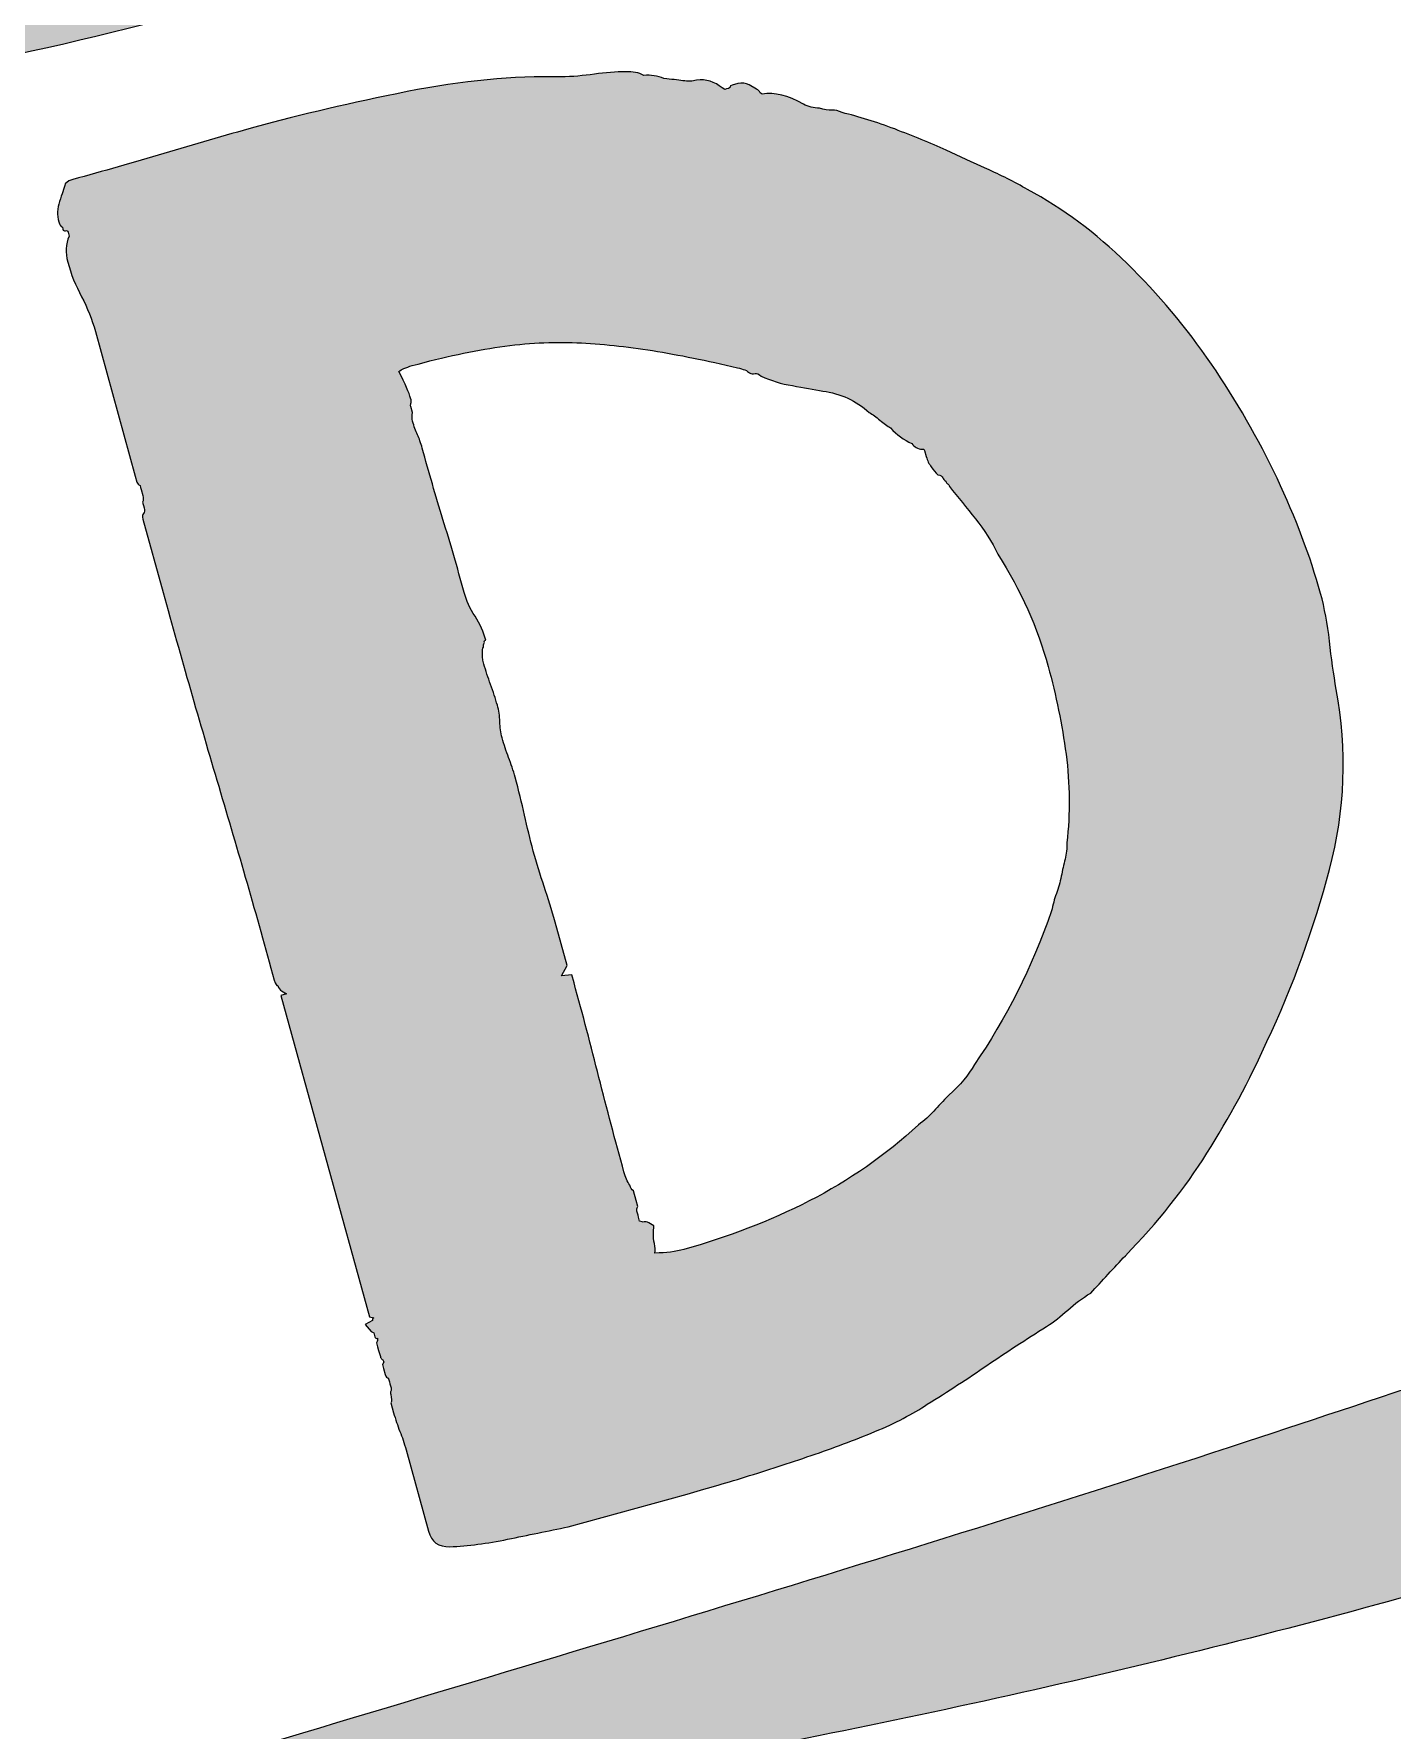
# Model space of a CAD drawing. Header units: inches. Extents: x 96 to 984, y -1005 to -75.
# Drawn here: x 634.2 to 769.4, y -839.8 to -671.1 of the extents above; entities that cross this region are included whole.
import ezdxf

# ---------------------------------------------------------------- set-up
doc = ezdxf.new("R2010")
doc.units = ezdxf.units.IN
doc.header["$MEASUREMENT"] = 0
doc.layers.add('Layer 1', color=7, linetype='Continuous')

# ---------------------------------------------------------------- blocks, each defined once
blk = doc.blocks.new('block 3')
at = {"layer": 'Layer 1', "true_color": 0x2b568d}
h = blk.add_hatch(color=167, dxfattribs=at)
h.dxf.hatch_style = 2
edge = h.paths.add_edge_path()
edge.add_spline(control_points=[(979.44, -816.21), (979.1, -812.09), (977.08, -808.78), (974.73, -805.63), (973.93, -804.57), (973.12, -803.51), (972.27, -802.49), (969.63, -799.33), (967.54, -795.84), (965.76, -792.14), (961.69, -783.65), (958.01, -775), (954.31, -766.35), (952.02, -761.01), (949.43, -755.83), (946.2, -751), (941.54, -744.01), (935.88, -738.09), (928.2, -734.36), (927.96, -734.24), (927.77, -734.01), (927.46, -733.75), (928.96, -730.07), (930.54, -726.42), (931.94, -722.71), (936.67, -710.15), (940.07, -697.2), (943.44, -684.23), (946.3, -673.27), (949.52, -662.45), (955.43, -652.64), (957.19, -649.71), (958.86, -646.72), (960.44, -643.69), (961.18, -642.28), (962.04, -641.22), (963.56, -640.58), (964.86, -640.04), (966.12, -639.28), (967.22, -638.41), (970.13, -636.11), (970.1, -632.44), (967.2, -630.12), (965.33, -628.63), (963.19, -627.59), (960.95, -626.76), (956.14, -625), (951.14, -624.45), (946.08, -624.59), (938.19, -624.82), (930.34, -625.64), (922.5, -626.52), (914.19, -627.45), (905.91, -628.58), (897.61, -629.64), (885.55, -631.18), (873.45, -632.49), (861.5, -634.8), (848.2, -637.37), (835.27, -641.08), (823.3, -647.63), (822.9, -647.85), (822.51, -648.17), (821.94, -648.02), (821.19, -647.39), (821.09, -646.39), (820.78, -645.52), (815.25, -630.3), (811.03, -614.75), (808.95, -598.65), (808.28, -593.51), (803.98, -590.04), (798.8, -590.25), (795.17, -590.39), (791.65, -591.23), (788.19, -592.3), (781.88, -594.25), (776.11, -597.37), (770.41, -600.61), (764.87, -603.76), (759.31, -606.85), (753.5, -609.48), (747.01, -612.43), (740.57, -615.51), (734.45, -619.16), (728.22, -622.89), (721.65, -625.85), (714.95, -628.53), (699.84, -634.56), (684.23, -639.07), (668.56, -643.34), (650.13, -648.35), (631.59, -652.89), (613.07, -657.52), (611.97, -657.79), (610.84, -657.91), (610.11, -659), (607.87, -662.34), (605.93, -665.8), (605.41, -669.88), (605.12, -672.15), (605.6, -674.21), (606.83, -676.13), (607.52, -677.19), (608.35, -677.59), (609.7, -677.37), (627.07, -674.57), (644.26, -671.01), (661.03, -665.59), (666.09, -663.96), (670.93, -661.72), (676.12, -660.45), (695.06, -655.84), (713.66, -650.09), (731.95, -643.38), (740.19, -640.36), (748.13, -636.71), (755.13, -631.31), (757.45, -629.53), (759.39, -627.12), (761.91, -625.74), (764.53, -624.3), (767.6, -623.66), (770.37, -622.4), (775.73, -619.96), (781.07, -617.47), (786.45, -615.07), (787.82, -614.45), (789.16, -613.69), (790.75, -613.6), (791.6, -614.85), (791.63, -616.32), (791.97, -617.67), (801.26, -655.5), (815.01, -691.64), (832.98, -726.17), (840.79, -741.17), (849.19, -755.87), (856.61, -771.08), (857.18, -772.24), (857.99, -773.34), (858.07, -774.62), (857.65, -775.13), (857.15, -775.14), (856.7, -775.26), (850.91, -776.81), (845.21, -778.63), (839.65, -780.85), (811.77, -792.03), (783.38, -801.76), (754.86, -811.13), (719.3, -822.81), (683.38, -833.33), (647.56, -844.14), (642.83, -845.57), (638.09, -846.96), (633.38, -848.43), (631.38, -849.05), (630.6, -850.24), (631, -851.69), (631.42, -853.19), (632.6, -853.8), (634.66, -853.56), (635.69, -853.44), (636.73, -853.31), (637.77, -853.15), (660.12, -849.77), (682.45, -846.22), (704.65, -841.92), (731.8, -836.65), (758.71, -830.37), (785.19, -822.36), (786.82, -821.87), (788.44, -821.37), (790.05, -820.88), (793.36, -829.61), (795.8, -834.31), (799.93, -839.86), (802.32, -843.08), (804.98, -846.05), (808.35, -848.3), (810.68, -849.86), (813.08, -851.15), (816.06, -850.05), (816.66, -849.83), (817.38, -849.97), (818.05, -849.96), (824.62, -849.85), (831.12, -849), (837.59, -847.9), (848.74, -845.99), (859.7, -843.18), (870.66, -840.42), (887.6, -836.16), (904.76, -833.76), (922.26, -833.84), (931.77, -833.88), (941.28, -833.63), (950.75, -832.78), (960.65, -831.88), (970.29, -829.93), (979.5, -826.07), (981.82, -825.09), (983.88, -824.01), (983.83, -821.1), (983.79, -818.3), (982.06, -816.85), (979.44, -816.21)], knot_values=[0, 0, 0, 0, 1, 1, 1, 2, 2, 2, 3, 3, 3, 4, 4, 4, 5, 5, 5, 6, 6, 6, 7, 7, 7, 8, 8, 8, 9, 9, 9, 10, 10, 10, 11, 11, 11, 12, 12, 12, 13, 13, 13, 14, 14, 14, 15, 15, 15, 16, 16, 16, 17, 17, 17, 18, 18, 18, 19, 19, 19, 20, 20, 20, 21, 21, 21, 22, 22, 22, 23, 23, 23, 24, 24, 24, 25, 25, 25, 26, 26, 26, 27, 27, 27, 28, 28, 28, 29, 29, 29, 30, 30, 30, 31, 31, 31, 32, 32, 32, 33, 33, 33, 34, 34, 34, 35, 35, 35, 36, 36, 36, 37, 37, 37, 38, 38, 38, 39, 39, 39, 40, 40, 40, 41, 41, 41, 42, 42, 42, 43, 43, 43, 44, 44, 44, 45, 45, 45, 46, 46, 46, 47, 47, 47, 48, 48, 48, 49, 49, 49, 50, 50, 50, 51, 51, 51, 52, 52, 52, 53, 53, 53, 54, 54, 54, 55, 55, 55, 56, 56, 56, 57, 57, 57, 58, 58, 58, 59, 59, 59, 60, 60, 60, 61, 61, 61, 62, 62, 62, 63, 63, 63, 64, 64, 64, 65, 65, 65, 66, 66, 66, 67, 67, 67, 68, 68, 68, 69, 69, 69, 69], degree=3, periodic=1)
edge = h.paths.add_edge_path()
edge.add_spline(control_points=[(952.39, -813.37), (936.02, -812.91), (919.7, -813.97), (903.37, -814.82), (888.75, -815.59), (874.61, -818.85), (860.46, -822.21), (855.38, -823.42), (850.29, -824.58), (845.2, -825.74), (844.37, -825.93), (843.53, -826.03), (842.71, -826.16), (842.24, -825.22), (843.01, -824.85), (843.36, -824.41), (851.1, -814.65), (858.16, -804.38), (866.49, -795.08), (870.12, -791.03), (873.19, -786.55), (875.03, -781.36), (875.3, -780.62), (875.76, -780.04), (876.27, -779.47), (878.76, -776.66), (879.26, -773.44), (878.3, -769.88), (876.58, -763.54), (874.4, -757.37), (871.79, -751.34), (867.66, -741.82), (862.79, -732.68), (857.52, -723.76), (845.46, -703.33), (835.4, -681.94), (826.38, -660.04), (826.02, -659.16), (825.54, -658.33), (825.47, -657.34), (826.35, -656.7), (827.41, -656.65), (828.42, -656.47), (844.25, -653.63), (860.21, -651.94), (876.23, -650.67), (894.51, -649.21), (912.8, -647.73), (931.04, -645.81), (935.35, -645.35), (939.68, -645.25), (944.4, -644.96), (942.22, -648.51), (940.31, -651.65), (938.35, -654.75), (937.68, -655.81), (936.45, -655.52), (935.47, -655.62), (926.67, -656.56), (918.01, -658.3), (909.43, -660.43), (897.62, -663.36), (886.04, -667.05), (874.46, -670.76), (874.01, -670.91), (873.55, -671.06), (873.14, -671.3), (872.31, -671.79), (871.98, -672.55), (872.27, -673.49), (872.51, -674.3), (873.09, -674.77), (873.95, -674.76), (874.61, -674.75), (875.28, -674.68), (875.93, -674.55), (884.43, -672.88), (893.05, -672.16), (901.66, -671.32), (911.21, -670.39), (920.77, -669.55), (930.17, -667.47), (930.71, -667.35), (931.28, -667.15), (932.06, -667.62), (930.76, -670.7), (929.44, -673.82), (928.14, -676.94), (927.82, -677.7), (927.12, -677.7), (926.5, -677.87), (912.84, -681.61), (899.02, -684.6), (885.11, -687.25), (884.37, -687.39), (883.63, -687.57), (882.89, -687.74), (881.81, -687.98), (881.15, -688.61), (881.36, -689.75), (881.57, -690.81), (882.32, -691.36), (883.42, -691.34), (884.08, -691.32), (884.75, -691.29), (885.41, -691.21), (897.49, -689.74), (909.65, -689.08), (921.76, -687.99), (922.32, -687.94), (922.89, -687.79), (923.65, -688.36), (922.62, -691.2), (921.58, -694.13), (920.5, -697.05), (920.24, -697.75), (919.6, -697.94), (918.91, -698.09), (908.84, -700.25), (899.25, -703.88), (889.7, -707.67), (889.17, -707.88), (888.62, -708.04), (888.11, -708.29), (886.56, -709.03), (885.99, -710.13), (886.42, -711.43), (886.81, -712.59), (887.83, -713.08), (889.48, -712.7), (893.55, -711.77), (897.61, -710.75), (901.68, -709.81), (905.57, -708.93), (909.41, -707.83), (913.41, -707.52), (914.35, -707.45), (915.29, -707.18), (916.4, -707.6), (915.66, -710.53), (914.31, -713.23), (913.2, -716.02), (912.8, -717.01), (911.86, -717.01), (911.07, -717.22), (907.21, -718.24), (903.34, -719.21), (899.47, -720.19), (899.2, -720.26), (898.91, -720.3), (898.64, -720.37), (896.67, -720.89), (895.99, -721.56), (896.09, -722.87), (896.2, -724.26), (897.11, -724.96), (899.19, -725.09), (900.42, -725.16), (901.65, -725.14), (902.89, -725.1), (904.77, -725.03), (906.65, -724.91), (908.49, -724.81), (908.87, -725.94), (908.22, -726.63), (907.82, -727.34), (906.33, -729.99), (904.97, -732.74), (903.2, -735.2), (898.45, -741.82), (903.29, -751.43), (911.63, -751.56), (914.84, -751.61), (917.83, -752.38), (920.61, -753.98), (920.94, -754.17), (921.28, -754.34), (921.51, -755.11), (913.28, -756.91), (905.63, -760.47), (897.42, -762.15), (895.32, -762.59), (894.45, -763.53), (894.5, -765.06), (894.56, -766.83), (895.83, -768.09), (897.9, -768.2), (902.38, -768.45), (906.84, -768.12), (911.26, -767.42), (917.75, -766.39), (924.29, -765.96), (930.94, -765.23), (932.78, -767.69), (933.9, -770.48), (935.03, -773.05), (934.67, -773.99), (934.03, -773.9), (933.49, -773.97), (924.33, -775.24), (915.49, -777.86), (906.64, -780.41), (906.55, -780.44), (906.46, -780.47), (906.37, -780.5), (904.55, -781.18), (903.83, -782.21), (904.2, -783.63), (904.55, -784.97), (905.54, -785.62), (907.29, -785.47), (908.9, -785.34), (910.49, -785.01), (912.09, -784.83), (918.99, -784.06), (925.88, -783.29), (932.78, -782.57), (934.66, -782.38), (936.48, -781.69), (938.55, -781.96), (939.62, -784.44), (940.64, -786.95), (941.4, -789.77), (935.89, -791.49), (930.84, -793.88), (925.89, -796.5), (925.39, -796.77), (924.85, -797), (924.38, -797.31), (922.7, -798.41), (922.18, -800.4), (923.03, -802.32), (923.84, -804.15), (925.44, -804.95), (927.47, -804.31), (931.28, -803.11), (935.05, -801.81), (939, -801.14), (940.78, -800.83), (942.57, -800.63), (944.37, -800.45), (945.32, -800.36), (946.28, -800.43), (946.85, -801.45), (949.15, -805.58), (951.82, -809.46), (955.13, -813), (954.05, -813.62), (953.2, -813.4), (952.39, -813.37)], knot_values=[0, 0, 0, 0, 1, 1, 1, 2, 2, 2, 3, 3, 3, 4, 4, 4, 5, 5, 5, 6, 6, 6, 7, 7, 7, 8, 8, 8, 9, 9, 9, 10, 10, 10, 11, 11, 11, 12, 12, 12, 13, 13, 13, 14, 14, 14, 15, 15, 15, 16, 16, 16, 17, 17, 17, 18, 18, 18, 19, 19, 19, 20, 20, 20, 21, 21, 21, 22, 22, 22, 23, 23, 23, 24, 24, 24, 25, 25, 25, 26, 26, 26, 27, 27, 27, 28, 28, 28, 29, 29, 29, 30, 30, 30, 31, 31, 31, 32, 32, 32, 33, 33, 33, 34, 34, 34, 35, 35, 35, 36, 36, 36, 37, 37, 37, 38, 38, 38, 39, 39, 39, 40, 40, 40, 41, 41, 41, 42, 42, 42, 43, 43, 43, 44, 44, 44, 45, 45, 45, 46, 46, 46, 47, 47, 47, 48, 48, 48, 49, 49, 49, 50, 50, 50, 51, 51, 51, 52, 52, 52, 53, 53, 53, 54, 54, 54, 55, 55, 55, 56, 56, 56, 57, 57, 57, 58, 58, 58, 59, 59, 59, 60, 60, 60, 61, 61, 61, 62, 62, 62, 63, 63, 63, 64, 64, 64, 65, 65, 65, 66, 66, 66, 67, 67, 67, 68, 68, 68, 69, 69, 69, 70, 70, 70, 71, 71, 71, 72, 72, 72, 73, 73, 73, 74, 74, 74, 75, 75, 75, 76, 76, 76, 77, 77, 77, 78, 78, 78, 79, 79, 79, 80, 80, 80, 81, 81, 81, 82, 82, 82, 83, 83, 83, 83], degree=3, periodic=1)
at = {"layer": 'Layer 1', "lineweight": 0}
blk.add_open_spline([(979.44, -816.21), (979.1, -812.09), (977.08, -808.78), (974.73, -805.63), (973.93, -804.57), (973.12, -803.51), (972.27, -802.49), (969.63, -799.33), (967.54, -795.84), (965.76, -792.14), (961.69, -783.65), (958.01, -775), (954.31, -766.35), (952.02, -761.01), (949.43, -755.83), (946.2, -751), (941.54, -744.01), (935.88, -738.09), (928.2, -734.36), (927.96, -734.24), (927.77, -734.01), (927.46, -733.75), (928.96, -730.07), (930.54, -726.42), (931.94, -722.71), (936.67, -710.15), (940.07, -697.2), (943.44, -684.23), (946.3, -673.27), (949.52, -662.45), (955.43, -652.64), (957.19, -649.71), (958.86, -646.72), (960.44, -643.69), (961.18, -642.28), (962.04, -641.22), (963.56, -640.58), (964.86, -640.04), (966.12, -639.28), (967.22, -638.41), (970.13, -636.11), (970.1, -632.44), (967.2, -630.12), (965.33, -628.63), (963.19, -627.59), (960.95, -626.76), (956.14, -625), (951.14, -624.45), (946.08, -624.59), (938.19, -624.82), (930.34, -625.64), (922.5, -626.52), (914.19, -627.45), (905.91, -628.58), (897.61, -629.64), (885.55, -631.18), (873.45, -632.49), (861.5, -634.8), (848.2, -637.37), (835.27, -641.08), (823.3, -647.63), (822.9, -647.85), (822.51, -648.17), (821.94, -648.02), (821.19, -647.39), (821.09, -646.39), (820.78, -645.52), (815.25, -630.3), (811.03, -614.75), (808.95, -598.65), (808.28, -593.51), (803.98, -590.04), (798.8, -590.25), (795.17, -590.39), (791.65, -591.23), (788.19, -592.3), (781.88, -594.25), (776.11, -597.37), (770.41, -600.61), (764.87, -603.76), (759.31, -606.85), (753.5, -609.48), (747.01, -612.43), (740.57, -615.51), (734.45, -619.16), (728.22, -622.89), (721.65, -625.85), (714.95, -628.53), (699.84, -634.56), (684.23, -639.07), (668.56, -643.34), (650.13, -648.35), (631.59, -652.89), (613.07, -657.52), (611.97, -657.79), (610.84, -657.91), (610.11, -659), (607.87, -662.34), (605.93, -665.8), (605.41, -669.88), (605.12, -672.15), (605.6, -674.21), (606.83, -676.13), (607.52, -677.19), (608.35, -677.59), (609.7, -677.37), (627.07, -674.57), (644.26, -671.01), (661.03, -665.59), (666.09, -663.96), (670.93, -661.72), (676.12, -660.45), (695.06, -655.84), (713.66, -650.09), (731.95, -643.38), (740.19, -640.36), (748.13, -636.71), (755.13, -631.31), (757.45, -629.53), (759.39, -627.12), (761.91, -625.74), (764.53, -624.3), (767.6, -623.66), (770.37, -622.4), (775.73, -619.96), (781.07, -617.47), (786.45, -615.07), (787.82, -614.45), (789.16, -613.69), (790.75, -613.6), (791.6, -614.85), (791.63, -616.32), (791.97, -617.67), (801.26, -655.5), (815.01, -691.64), (832.98, -726.17), (840.79, -741.17), (849.19, -755.87), (856.61, -771.08), (857.18, -772.24), (857.99, -773.34), (858.07, -774.62), (857.65, -775.13), (857.15, -775.14), (856.7, -775.26), (850.91, -776.81), (845.21, -778.63), (839.65, -780.85), (811.77, -792.03), (783.38, -801.76), (754.86, -811.13), (719.3, -822.81), (683.38, -833.33), (647.56, -844.14), (642.83, -845.57), (638.09, -846.96), (633.38, -848.43), (631.38, -849.05), (630.6, -850.24), (631, -851.69), (631.42, -853.19), (632.6, -853.8), (634.66, -853.56), (635.69, -853.44), (636.73, -853.31), (637.77, -853.15), (660.12, -849.77), (682.45, -846.22), (704.65, -841.92), (731.8, -836.65), (758.71, -830.37), (785.19, -822.36), (786.82, -821.87), (788.44, -821.37), (790.05, -820.88), (793.36, -829.61), (795.8, -834.31), (799.93, -839.86), (802.32, -843.08), (804.98, -846.05), (808.35, -848.3), (810.68, -849.86), (813.08, -851.15), (816.06, -850.05), (816.66, -849.83), (817.38, -849.97), (818.05, -849.96), (824.62, -849.85), (831.12, -849), (837.59, -847.9), (848.74, -845.99), (859.7, -843.18), (870.66, -840.42), (887.6, -836.16), (904.76, -833.76), (922.26, -833.84), (931.77, -833.88), (941.28, -833.63), (950.75, -832.78), (960.65, -831.88), (970.29, -829.93), (979.5, -826.07), (981.82, -825.09), (983.88, -824.01), (983.83, -821.1), (983.79, -818.3), (982.06, -816.85), (979.44, -816.21)], degree=3, knots=[0, 0, 0, 0, 1, 1, 1, 2, 2, 2, 3, 3, 3, 4, 4, 4, 5, 5, 5, 6, 6, 6, 7, 7, 7, 8, 8, 8, 9, 9, 9, 10, 10, 10, 11, 11, 11, 12, 12, 12, 13, 13, 13, 14, 14, 14, 15, 15, 15, 16, 16, 16, 17, 17, 17, 18, 18, 18, 19, 19, 19, 20, 20, 20, 21, 21, 21, 22, 22, 22, 23, 23, 23, 24, 24, 24, 25, 25, 25, 26, 26, 26, 27, 27, 27, 28, 28, 28, 29, 29, 29, 30, 30, 30, 31, 31, 31, 32, 32, 32, 33, 33, 33, 34, 34, 34, 35, 35, 35, 36, 36, 36, 37, 37, 37, 38, 38, 38, 39, 39, 39, 40, 40, 40, 41, 41, 41, 42, 42, 42, 43, 43, 43, 44, 44, 44, 45, 45, 45, 46, 46, 46, 47, 47, 47, 48, 48, 48, 49, 49, 49, 50, 50, 50, 51, 51, 51, 52, 52, 52, 53, 53, 53, 54, 54, 54, 55, 55, 55, 56, 56, 56, 57, 57, 57, 58, 58, 58, 59, 59, 59, 60, 60, 60, 61, 61, 61, 62, 62, 62, 63, 63, 63, 64, 64, 64, 65, 65, 65, 66, 66, 66, 67, 67, 67, 68, 68, 68, 69, 69, 69, 69], dxfattribs=at)
blk = doc.blocks.new('block 4')
at = {"layer": 'Layer 1', "true_color": 0xd21b30}
h = blk.add_hatch(color=242, dxfattribs=at)
h.dxf.hatch_style = 2
edge = h.paths.add_edge_path()
edge.add_spline(control_points=[(669.06, -803.22), (669.02, -803.08), (668.96, -803), (668.88, -802.95), (668.79, -802.9), (668.73, -802.81), (668.7, -802.68), (668.7, -802.68), (668.53, -802.08), (668.53, -802.08), (668.53, -802.08), (668.43, -801.69), (668.43, -801.69), (668.43, -801.69), (668.32, -801.29), (668.32, -801.29), (668.41, -801.13), (668.44, -800.98), (668.41, -800.85), (668.27, -800.88), (668.19, -800.84), (668.15, -800.7), (668.15, -800.7), (668.04, -800.31), (668.04, -800.31), (668.04, -800.31), (667.79, -800.17), (667.79, -800.17), (667.79, -800.17), (667.18, -799.48), (667.18, -799.48), (667.18, -799.48), (667.92, -799.07), (667.92, -799.07), (667.88, -798.94), (667.93, -798.85), (668.06, -798.82), (668.06, -798.82), (667.61, -798.73), (667.61, -798.73), (667.61, -798.73), (658.79, -766.75), (658.79, -766.75), (658.79, -766.75), (659.38, -766.59), (659.38, -766.59), (659.38, -766.59), (658.88, -766.3), (658.88, -766.3), (658.71, -766.21), (658.59, -766.03), (658.51, -765.77), (658.38, -765.8), (658.26, -765.62), (658.15, -765.23), (656.38, -758.78), (654.53, -752.35), (652.62, -745.94), (650.71, -739.53), (648.87, -733.1), (647.09, -726.65), (647.09, -726.65), (645.07, -719.35), (645.07, -719.35), (645, -719.08), (645.02, -718.9), (645.13, -718.8), (645.25, -718.7), (645.27, -718.51), (645.2, -718.25), (645.2, -718.25), (645.03, -717.66), (645.03, -717.66), (645.13, -717.49), (645.14, -717.28), (645.07, -717.01), (645.07, -717.01), (644.91, -716.42), (644.91, -716.42), (644.91, -716.42), (644.85, -716.22), (644.85, -716.22), (644.85, -716.22), (644.8, -716.02), (644.8, -716.02), (644.63, -715.93), (644.52, -715.82), (644.49, -715.68), (644.49, -715.68), (644.32, -715.09), (644.32, -715.09), (644.32, -715.09), (640.35, -700.68), (640.35, -700.68), (640.02, -699.5), (639.56, -698.35), (638.98, -697.24), (638.38, -696.13), (637.93, -694.98), (637.6, -693.79), (637.35, -692.87), (637.39, -692.01), (637.74, -691.21), (637.74, -691.21), (637.63, -690.81), (637.63, -690.81), (637.59, -690.68), (637.51, -690.63), (637.38, -690.67), (637.24, -690.71), (637.16, -690.66), (637.12, -690.53), (637.12, -690.53), (637.07, -690.33), (637.07, -690.33), (636.9, -690.24), (636.78, -690.06), (636.71, -689.79), (636.53, -689.13), (636.55, -688.45), (636.79, -687.75), (637.02, -687.05), (637.21, -686.47), (637.36, -686), (637.36, -686), (637.7, -685.69), (637.7, -685.69), (637.7, -685.69), (638.1, -685.58), (638.1, -685.58), (641.12, -684.75), (644.14, -683.89), (647.15, -682.98), (650.16, -682.08), (653.17, -681.21), (656.2, -680.38), (660.81, -679.11), (665.86, -677.93), (671.37, -676.83), (676.87, -675.74), (681.98, -675.25), (686.68, -675.37), (687.81, -675.35), (688.91, -675.25), (690, -675.09), (691.09, -674.93), (692.14, -674.86), (693.13, -674.87), (693.82, -674.82), (694.42, -674.93), (694.92, -675.22), (695.62, -675.17), (696.28, -675.27), (696.92, -675.52), (697.65, -675.6), (698.27, -675.68), (698.79, -675.75), (699.3, -675.82), (699.76, -675.8), (700.15, -675.69), (701.11, -675.57), (701.96, -675.83), (702.71, -676.47), (702.71, -676.47), (702.96, -676.62), (702.96, -676.62), (702.96, -676.62), (703.15, -676.56), (703.15, -676.56), (703.42, -676.49), (703.54, -676.42), (703.52, -676.35), (703.5, -676.29), (703.56, -676.24), (703.69, -676.2), (703.69, -676.2), (704.28, -676.04), (704.28, -676.04), (704.68, -675.93), (705.04, -675.97), (705.38, -676.16), (705.38, -676.16), (706.13, -676.59), (706.13, -676.59), (706.3, -676.69), (706.4, -676.77), (706.42, -676.83), (706.43, -676.9), (706.52, -676.98), (706.69, -677.07), (707.91, -676.88), (709.28, -677.21), (710.79, -678.07), (711.29, -678.35), (711.83, -678.49), (712.39, -678.47), (712.86, -678.63), (713.26, -678.69), (713.61, -678.67), (713.96, -678.65), (714.3, -678.73), (714.64, -678.92), (716.3, -679.31), (718.04, -679.86), (719.87, -680.55), (721.69, -681.26), (723.4, -681.95), (725.01, -682.64), (726.32, -683.27), (727.65, -683.89), (729.03, -684.51), (730.4, -685.12), (731.76, -685.81), (733.1, -686.57), (736.59, -688.44), (739.89, -690.89), (742.99, -693.93), (746.1, -696.97), (748.89, -700.3), (751.38, -703.93), (753.87, -707.57), (756.05, -711.36), (757.91, -715.3), (759.78, -719.25), (761.22, -723.06), (762.24, -726.75), (762.64, -728.2), (762.93, -729.78), (763.13, -731.49), (763.31, -733.21), (763.54, -734.81), (763.81, -736.3), (764.92, -742.36), (764.69, -748.34), (763.13, -754.22), (761.57, -760.11), (759.49, -765.81), (756.91, -771.34), (755.15, -775.22), (753.16, -778.92), (750.94, -782.43), (748.73, -785.95), (746.02, -789.35), (742.82, -792.64), (742.27, -793.22), (741.7, -793.84), (741.1, -794.49), (740.5, -795.16), (739.93, -795.77), (739.38, -796.35), (738.53, -796.87), (737.77, -797.43), (737.09, -798.04), (736.41, -798.66), (735.71, -799.2), (734.99, -799.68), (732.93, -800.96), (730.95, -802.25), (729.05, -803.55), (727.14, -804.86), (725.16, -806.15), (723.11, -807.42), (721.67, -808.38), (719.94, -809.29), (717.91, -810.13), (715.87, -810.98), (713.76, -811.77), (711.56, -812.52), (709.35, -813.27), (707.18, -813.98), (705.03, -814.64), (702.87, -815.31), (700.94, -815.87), (699.23, -816.35), (699.23, -816.35), (687.39, -819.61), (687.39, -819.61), (685.38, -820.03), (683.37, -820.44), (681.36, -820.85), (679.35, -821.27), (677.43, -821.51), (675.61, -821.59), (674.48, -821.61), (673.78, -821.1), (673.49, -820.05), (673.49, -820.05), (671.26, -811.95), (671.26, -811.95), (671.08, -811.3), (670.87, -810.68), (670.64, -810.11), (670.41, -809.53), (670.21, -808.92), (670.02, -808.26), (670.02, -808.26), (669.75, -807.27), (669.75, -807.27), (669.85, -807.11), (669.84, -806.82), (669.73, -806.43), (669.7, -806.3), (669.7, -806.19), (669.75, -806.1), (669.8, -806.02), (669.8, -805.91), (669.77, -805.78), (669.77, -805.78), (669.66, -805.39), (669.66, -805.39), (669.66, -805.39), (669.6, -805.19), (669.6, -805.19), (669.6, -805.19), (669.49, -804.79), (669.49, -804.79), (669.36, -804.83), (669.26, -804.72), (669.19, -804.45), (669.19, -804.45), (669.02, -803.86), (669.02, -803.86), (669.02, -803.86), (668.92, -803.47), (668.92, -803.47), (668.92, -803.47), (669.06, -803.22), (669.06, -803.22)], knot_values=[0, 0, 0, 0, 1, 1, 1, 2, 2, 2, 3, 3, 3, 4, 4, 4, 5, 5, 5, 6, 6, 6, 7, 7, 7, 8, 8, 8, 9, 9, 9, 10, 10, 10, 11, 11, 11, 12, 12, 12, 13, 13, 13, 14, 14, 14, 15, 15, 15, 16, 16, 16, 17, 17, 17, 18, 18, 18, 19, 19, 19, 20, 20, 20, 21, 21, 21, 22, 22, 22, 23, 23, 23, 24, 24, 24, 25, 25, 25, 26, 26, 26, 27, 27, 27, 28, 28, 28, 29, 29, 29, 30, 30, 30, 31, 31, 31, 32, 32, 32, 33, 33, 33, 34, 34, 34, 35, 35, 35, 36, 36, 36, 37, 37, 37, 38, 38, 38, 39, 39, 39, 40, 40, 40, 41, 41, 41, 42, 42, 42, 43, 43, 43, 44, 44, 44, 45, 45, 45, 46, 46, 46, 47, 47, 47, 48, 48, 48, 49, 49, 49, 50, 50, 50, 51, 51, 51, 52, 52, 52, 53, 53, 53, 54, 54, 54, 55, 55, 55, 56, 56, 56, 57, 57, 57, 58, 58, 58, 59, 59, 59, 60, 60, 60, 61, 61, 61, 62, 62, 62, 63, 63, 63, 64, 64, 64, 65, 65, 65, 66, 66, 66, 67, 67, 67, 68, 68, 68, 69, 69, 69, 70, 70, 70, 71, 71, 71, 72, 72, 72, 73, 73, 73, 74, 74, 74, 75, 75, 75, 76, 76, 76, 77, 77, 77, 78, 78, 78, 79, 79, 79, 80, 80, 80, 81, 81, 81, 82, 82, 82, 83, 83, 83, 84, 84, 84, 85, 85, 85, 86, 86, 86, 87, 87, 87, 88, 88, 88, 89, 89, 89, 90, 90, 90, 91, 91, 91, 92, 92, 92, 93, 93, 93, 94, 94, 94, 95, 95, 95, 96, 96, 96, 97, 97, 97, 98, 98, 98, 99, 99, 99, 100, 100, 100, 101, 101, 101, 102, 102, 102, 103, 103, 103, 104, 104, 104, 105, 105, 105, 106, 106, 106, 107, 107, 107, 108, 108, 108, 109, 109, 109, 109], degree=3, periodic=1)
edge = h.paths.add_edge_path()
edge.add_spline(control_points=[(695.87, -790.3), (695.84, -790.73), (695.88, -791.11), (695.97, -791.44), (696.06, -791.77), (696.08, -792.08), (696.02, -792.38), (697.14, -792.36), (698.1, -792.23), (698.89, -792.01), (703.23, -790.81), (707.39, -789.21), (711.37, -787.19), (715.34, -785.17), (718.96, -782.65), (722.24, -779.62), (722.82, -779.18), (723.33, -778.72), (723.77, -778.25), (724.2, -777.78), (724.69, -777.25), (725.25, -776.67), (726.38, -775.65), (727.23, -774.64), (727.81, -773.63), (730.94, -769.08), (733.5, -763.99), (735.48, -758.34), (735.6, -757.74), (735.76, -757.17), (735.96, -756.62), (736.16, -756.07), (736.32, -755.49), (736.44, -754.89), (736.56, -754.29), (736.69, -753.73), (736.82, -753.19), (736.96, -752.66), (737.02, -752.11), (737.01, -751.55), (737.33, -748.63), (737.31, -745.7), (736.92, -742.76), (736.53, -739.82), (735.94, -736.91), (735.14, -734.01), (734.09, -730.19), (732.43, -726.47), (730.15, -722.85), (729.53, -721.61), (728.78, -720.44), (727.91, -719.33), (727.04, -718.23), (726.17, -717.15), (725.32, -716.11), (725.29, -715.98), (725.23, -715.9), (725.14, -715.85), (725.06, -715.8), (725, -715.71), (724.96, -715.58), (724.79, -715.48), (724.69, -715.37), (724.66, -715.24), (724.62, -715.11), (724.45, -715.01), (724.15, -714.95), (723.95, -714.72), (723.73, -714.47), (723.51, -714.17), (723.29, -713.88), (723.12, -713.53), (723.01, -713.14), (723.01, -713.14), (722.85, -712.55), (722.85, -712.55), (722.82, -712.42), (722.73, -712.37), (722.6, -712.41), (722.17, -712.38), (721.83, -712.19), (721.59, -711.83), (720.79, -711.49), (720.08, -710.97), (719.47, -710.29), (719.13, -710.11), (718.78, -709.85), (718.41, -709.53), (718.03, -709.2), (717.68, -708.95), (717.34, -708.76), (716.02, -707.56), (714.48, -706.86), (712.72, -706.63), (711.83, -706.46), (710.82, -706.27), (709.7, -706.08), (708.59, -705.9), (707.55, -705.58), (706.58, -705.14), (706.37, -704.92), (706.17, -704.83), (705.98, -704.88), (705.78, -704.94), (705.59, -704.92), (705.43, -704.82), (705.22, -704.6), (704.82, -704.42), (704.22, -704.3), (701.19, -703.58), (698.38, -703.02), (695.79, -702.6), (693.19, -702.18), (690.68, -701.92), (688.24, -701.81), (685.8, -701.71), (683.26, -701.84), (680.6, -702.22), (677.95, -702.6), (675.04, -703.22), (671.88, -704.09), (671.22, -704.27), (670.78, -704.47), (670.55, -704.67), (671.18, -705.92), (671.56, -706.8), (671.71, -707.33), (671.78, -707.59), (671.79, -707.76), (671.75, -707.85), (671.7, -707.93), (671.69, -708.04), (671.73, -708.17), (671.73, -708.17), (671.89, -708.76), (671.89, -708.76), (671.83, -709.06), (671.84, -709.34), (671.91, -709.61), (672.06, -710.13), (672.21, -710.58), (672.39, -710.96), (672.57, -711.34), (672.73, -711.79), (672.87, -712.31), (673.52, -714.68), (674.21, -717.04), (674.93, -719.39), (675.65, -721.74), (676.36, -724.17), (677.04, -726.67), (677.26, -727.46), (677.62, -728.25), (678.12, -729.03), (678.62, -729.81), (678.98, -730.6), (679.19, -731.39), (679.06, -731.42), (679.02, -731.51), (679.05, -731.64), (678.95, -731.81), (678.93, -731.96), (678.96, -732.09), (678.87, -732.26), (678.84, -732.41), (678.87, -732.54), (678.82, -732.84), (678.86, -733.25), (679, -733.78), (679.19, -734.44), (679.41, -735.12), (679.67, -735.82), (679.94, -736.53), (680.16, -737.21), (680.34, -737.87), (680.49, -738.39), (680.57, -738.94), (680.58, -739.5), (680.6, -740.06), (680.68, -740.61), (680.82, -741.13), (681, -741.79), (681.22, -742.44), (681.46, -743.08), (681.71, -743.72), (681.93, -744.37), (682.11, -745.03), (682.47, -746.34), (682.78, -747.6), (683.04, -748.8), (683.3, -750.01), (683.6, -751.2), (683.92, -752.38), (684.25, -753.57), (684.61, -754.74), (685, -755.91), (685.39, -757.08), (685.76, -758.25), (686.08, -759.44), (686.08, -759.44), (687.28, -763.78), (687.28, -763.78), (687.28, -763.78), (686.71, -764.79), (686.71, -764.79), (686.71, -764.79), (687.75, -764.71), (687.75, -764.71), (687.75, -764.71), (687.97, -765.5), (687.97, -765.5), (688.84, -768.66), (689.67, -771.8), (690.45, -774.9), (691.24, -778.02), (692.07, -781.15), (692.94, -784.31), (693.09, -784.83), (693.28, -785.28), (693.52, -785.63), (693.59, -785.9), (693.71, -786.08), (693.88, -786.17), (693.88, -786.17), (694.15, -787.16), (694.15, -787.16), (694.15, -787.16), (694.32, -787.75), (694.32, -787.75), (694.22, -787.92), (694.19, -788.07), (694.23, -788.2), (694.23, -788.2), (694.34, -788.59), (694.34, -788.59), (694.34, -788.59), (694.39, -788.79), (694.39, -788.79), (694.39, -788.79), (694.5, -789.19), (694.5, -789.19), (694.67, -789.28), (694.82, -789.31), (694.95, -789.28), (695.08, -789.24), (695.23, -789.27), (695.4, -789.36), (695.4, -789.36), (695.9, -789.65), (695.9, -789.65), (695.9, -789.65), (695.87, -790.3), (695.87, -790.3)], knot_values=[0, 0, 0, 0, 1, 1, 1, 2, 2, 2, 3, 3, 3, 4, 4, 4, 5, 5, 5, 6, 6, 6, 7, 7, 7, 8, 8, 8, 9, 9, 9, 10, 10, 10, 11, 11, 11, 12, 12, 12, 13, 13, 13, 14, 14, 14, 15, 15, 15, 16, 16, 16, 17, 17, 17, 18, 18, 18, 19, 19, 19, 20, 20, 20, 21, 21, 21, 22, 22, 22, 23, 23, 23, 24, 24, 24, 25, 25, 25, 26, 26, 26, 27, 27, 27, 28, 28, 28, 29, 29, 29, 30, 30, 30, 31, 31, 31, 32, 32, 32, 33, 33, 33, 34, 34, 34, 35, 35, 35, 36, 36, 36, 37, 37, 37, 38, 38, 38, 39, 39, 39, 40, 40, 40, 41, 41, 41, 42, 42, 42, 43, 43, 43, 44, 44, 44, 45, 45, 45, 46, 46, 46, 47, 47, 47, 48, 48, 48, 49, 49, 49, 50, 50, 50, 51, 51, 51, 52, 52, 52, 53, 53, 53, 54, 54, 54, 55, 55, 55, 56, 56, 56, 57, 57, 57, 58, 58, 58, 59, 59, 59, 60, 60, 60, 61, 61, 61, 62, 62, 62, 63, 63, 63, 64, 64, 64, 65, 65, 65, 66, 66, 66, 67, 67, 67, 68, 68, 68, 69, 69, 69, 70, 70, 70, 71, 71, 71, 72, 72, 72, 73, 73, 73, 74, 74, 74, 75, 75, 75, 76, 76, 76, 77, 77, 77, 78, 78, 78, 79, 79, 79, 80, 80, 80, 81, 81, 81, 82, 82, 82, 83, 83, 83, 84, 84, 84, 84], degree=3, periodic=1)
at = {"layer": 'Layer 1', "lineweight": 0}
for points, knots in [([(669.06, -803.22), (669.02, -803.08), (668.96, -803), (668.88, -802.95), (668.79, -802.9), (668.73, -802.81), (668.7, -802.68), (668.7, -802.68), (668.53, -802.08), (668.53, -802.08), (668.53, -802.08), (668.43, -801.69), (668.43, -801.69), (668.43, -801.69), (668.32, -801.29), (668.32, -801.29), (668.41, -801.13), (668.44, -800.98), (668.41, -800.85), (668.27, -800.88), (668.19, -800.84), (668.15, -800.7), (668.15, -800.7), (668.04, -800.31), (668.04, -800.31), (668.04, -800.31), (667.79, -800.17), (667.79, -800.17), (667.79, -800.17), (667.18, -799.48), (667.18, -799.48), (667.18, -799.48), (667.92, -799.07), (667.92, -799.07), (667.88, -798.94), (667.93, -798.85), (668.06, -798.82), (668.06, -798.82), (667.61, -798.73), (667.61, -798.73), (667.61, -798.73), (658.79, -766.75), (658.79, -766.75), (658.79, -766.75), (659.38, -766.59), (659.38, -766.59), (659.38, -766.59), (658.88, -766.3), (658.88, -766.3), (658.71, -766.21), (658.59, -766.03), (658.51, -765.77), (658.38, -765.8), (658.26, -765.62), (658.15, -765.23), (656.38, -758.78), (654.53, -752.35), (652.62, -745.94), (650.71, -739.53), (648.87, -733.1), (647.09, -726.65), (647.09, -726.65), (645.07, -719.35), (645.07, -719.35), (645, -719.08), (645.02, -718.9), (645.13, -718.8), (645.25, -718.7), (645.27, -718.51), (645.2, -718.25), (645.2, -718.25), (645.03, -717.66), (645.03, -717.66), (645.13, -717.49), (645.14, -717.28), (645.07, -717.01), (645.07, -717.01), (644.91, -716.42), (644.91, -716.42), (644.91, -716.42), (644.85, -716.22), (644.85, -716.22), (644.85, -716.22), (644.8, -716.02), (644.8, -716.02), (644.63, -715.93), (644.52, -715.82), (644.49, -715.68), (644.49, -715.68), (644.32, -715.09), (644.32, -715.09), (644.32, -715.09), (640.35, -700.68), (640.35, -700.68), (640.02, -699.5), (639.56, -698.35), (638.98, -697.24), (638.38, -696.13), (637.93, -694.98), (637.6, -693.79), (637.35, -692.87), (637.39, -692.01), (637.74, -691.21), (637.74, -691.21), (637.63, -690.81), (637.63, -690.81), (637.59, -690.68), (637.51, -690.63), (637.38, -690.67), (637.24, -690.71), (637.16, -690.66), (637.12, -690.53), (637.12, -690.53), (637.07, -690.33), (637.07, -690.33), (636.9, -690.24), (636.78, -690.06), (636.71, -689.79), (636.53, -689.13), (636.55, -688.45), (636.79, -687.75), (637.02, -687.05), (637.21, -686.47), (637.36, -686), (637.36, -686), (637.7, -685.69), (637.7, -685.69), (637.7, -685.69), (638.1, -685.58), (638.1, -685.58), (641.12, -684.75), (644.14, -683.89), (647.15, -682.98), (650.16, -682.08), (653.17, -681.21), (656.2, -680.38), (660.81, -679.11), (665.86, -677.93), (671.37, -676.83), (676.87, -675.74), (681.98, -675.25), (686.68, -675.37), (687.81, -675.35), (688.91, -675.25), (690, -675.09), (691.09, -674.93), (692.14, -674.86), (693.13, -674.87), (693.82, -674.82), (694.42, -674.93), (694.92, -675.22), (695.62, -675.17), (696.28, -675.27), (696.92, -675.52), (697.65, -675.6), (698.27, -675.68), (698.79, -675.75), (699.3, -675.82), (699.76, -675.8), (700.15, -675.69), (701.11, -675.57), (701.96, -675.83), (702.71, -676.47), (702.71, -676.47), (702.96, -676.62), (702.96, -676.62), (702.96, -676.62), (703.15, -676.56), (703.15, -676.56), (703.42, -676.49), (703.54, -676.42), (703.52, -676.35), (703.5, -676.29), (703.56, -676.24), (703.69, -676.2), (703.69, -676.2), (704.28, -676.04), (704.28, -676.04), (704.68, -675.93), (705.04, -675.97), (705.38, -676.16), (705.38, -676.16), (706.13, -676.59), (706.13, -676.59), (706.3, -676.69), (706.4, -676.77), (706.42, -676.83), (706.43, -676.9), (706.52, -676.98), (706.69, -677.07), (707.91, -676.88), (709.28, -677.21), (710.79, -678.07), (711.29, -678.35), (711.83, -678.49), (712.39, -678.47), (712.86, -678.63), (713.26, -678.69), (713.61, -678.67), (713.96, -678.65), (714.3, -678.73), (714.64, -678.92), (716.3, -679.31), (718.04, -679.86), (719.87, -680.55), (721.69, -681.26), (723.4, -681.95), (725.01, -682.64), (726.32, -683.27), (727.65, -683.89), (729.03, -684.51), (730.4, -685.12), (731.76, -685.81), (733.1, -686.57), (736.59, -688.44), (739.89, -690.89), (742.99, -693.93), (746.1, -696.97), (748.89, -700.3), (751.38, -703.93), (753.87, -707.57), (756.05, -711.36), (757.91, -715.3), (759.78, -719.25), (761.22, -723.06), (762.24, -726.75), (762.64, -728.2), (762.93, -729.78), (763.13, -731.49), (763.31, -733.21), (763.54, -734.81), (763.81, -736.3), (764.92, -742.36), (764.69, -748.34), (763.13, -754.22), (761.57, -760.11), (759.49, -765.81), (756.91, -771.34), (755.15, -775.22), (753.16, -778.92), (750.94, -782.43), (748.73, -785.95), (746.02, -789.35), (742.82, -792.64), (742.27, -793.22), (741.7, -793.84), (741.1, -794.49), (740.5, -795.16), (739.93, -795.77), (739.38, -796.35), (738.53, -796.87), (737.77, -797.43), (737.09, -798.04), (736.41, -798.66), (735.71, -799.2), (734.99, -799.68), (732.93, -800.96), (730.95, -802.25), (729.05, -803.55), (727.14, -804.86), (725.16, -806.15), (723.11, -807.42), (721.67, -808.38), (719.94, -809.29), (717.91, -810.13), (715.87, -810.98), (713.76, -811.77), (711.56, -812.52), (709.35, -813.27), (707.18, -813.98), (705.03, -814.64), (702.87, -815.31), (700.94, -815.87), (699.23, -816.35), (699.23, -816.35), (687.39, -819.61), (687.39, -819.61), (685.38, -820.03), (683.37, -820.44), (681.36, -820.85), (679.35, -821.27), (677.43, -821.51), (675.61, -821.59), (674.48, -821.61), (673.78, -821.1), (673.49, -820.05), (673.49, -820.05), (671.26, -811.95), (671.26, -811.95), (671.08, -811.3), (670.87, -810.68), (670.64, -810.11), (670.41, -809.53), (670.21, -808.92), (670.02, -808.26), (670.02, -808.26), (669.75, -807.27), (669.75, -807.27), (669.85, -807.11), (669.84, -806.82), (669.73, -806.43), (669.7, -806.3), (669.7, -806.19), (669.75, -806.1), (669.8, -806.02), (669.8, -805.91), (669.77, -805.78), (669.77, -805.78), (669.66, -805.39), (669.66, -805.39), (669.66, -805.39), (669.6, -805.19), (669.6, -805.19), (669.6, -805.19), (669.49, -804.79), (669.49, -804.79), (669.36, -804.83), (669.26, -804.72), (669.19, -804.45), (669.19, -804.45), (669.02, -803.86), (669.02, -803.86), (669.02, -803.86), (668.92, -803.47), (668.92, -803.47), (668.92, -803.47), (669.06, -803.22), (669.06, -803.22)], [0, 0, 0, 0, 1, 1, 1, 2, 2, 2, 3, 3, 3, 4, 4, 4, 5, 5, 5, 6, 6, 6, 7, 7, 7, 8, 8, 8, 9, 9, 9, 10, 10, 10, 11, 11, 11, 12, 12, 12, 13, 13, 13, 14, 14, 14, 15, 15, 15, 16, 16, 16, 17, 17, 17, 18, 18, 18, 19, 19, 19, 20, 20, 20, 21, 21, 21, 22, 22, 22, 23, 23, 23, 24, 24, 24, 25, 25, 25, 26, 26, 26, 27, 27, 27, 28, 28, 28, 29, 29, 29, 30, 30, 30, 31, 31, 31, 32, 32, 32, 33, 33, 33, 34, 34, 34, 35, 35, 35, 36, 36, 36, 37, 37, 37, 38, 38, 38, 39, 39, 39, 40, 40, 40, 41, 41, 41, 42, 42, 42, 43, 43, 43, 44, 44, 44, 45, 45, 45, 46, 46, 46, 47, 47, 47, 48, 48, 48, 49, 49, 49, 50, 50, 50, 51, 51, 51, 52, 52, 52, 53, 53, 53, 54, 54, 54, 55, 55, 55, 56, 56, 56, 57, 57, 57, 58, 58, 58, 59, 59, 59, 60, 60, 60, 61, 61, 61, 62, 62, 62, 63, 63, 63, 64, 64, 64, 65, 65, 65, 66, 66, 66, 67, 67, 67, 68, 68, 68, 69, 69, 69, 70, 70, 70, 71, 71, 71, 72, 72, 72, 73, 73, 73, 74, 74, 74, 75, 75, 75, 76, 76, 76, 77, 77, 77, 78, 78, 78, 79, 79, 79, 80, 80, 80, 81, 81, 81, 82, 82, 82, 83, 83, 83, 84, 84, 84, 85, 85, 85, 86, 86, 86, 87, 87, 87, 88, 88, 88, 89, 89, 89, 90, 90, 90, 91, 91, 91, 92, 92, 92, 93, 93, 93, 94, 94, 94, 95, 95, 95, 96, 96, 96, 97, 97, 97, 98, 98, 98, 99, 99, 99, 100, 100, 100, 101, 101, 101, 102, 102, 102, 103, 103, 103, 104, 104, 104, 105, 105, 105, 106, 106, 106, 107, 107, 107, 108, 108, 108, 109, 109, 109, 109]), ([(695.87, -790.3), (695.84, -790.73), (695.88, -791.11), (695.97, -791.44), (696.06, -791.77), (696.08, -792.08), (696.02, -792.38), (697.14, -792.36), (698.1, -792.23), (698.89, -792.01), (703.23, -790.81), (707.39, -789.21), (711.37, -787.19), (715.34, -785.17), (718.96, -782.65), (722.24, -779.62), (722.82, -779.18), (723.33, -778.72), (723.77, -778.25), (724.2, -777.78), (724.69, -777.25), (725.25, -776.67), (726.38, -775.65), (727.23, -774.64), (727.81, -773.63), (730.94, -769.08), (733.5, -763.99), (735.48, -758.34), (735.6, -757.74), (735.76, -757.17), (735.96, -756.62), (736.16, -756.07), (736.32, -755.49), (736.44, -754.89), (736.56, -754.29), (736.69, -753.73), (736.82, -753.19), (736.96, -752.66), (737.02, -752.11), (737.01, -751.55), (737.33, -748.63), (737.31, -745.7), (736.92, -742.76), (736.53, -739.82), (735.94, -736.91), (735.14, -734.01), (734.09, -730.19), (732.43, -726.47), (730.15, -722.85), (729.53, -721.61), (728.78, -720.44), (727.91, -719.33), (727.04, -718.23), (726.17, -717.15), (725.32, -716.11), (725.29, -715.98), (725.23, -715.9), (725.14, -715.85), (725.06, -715.8), (725, -715.71), (724.96, -715.58), (724.79, -715.48), (724.69, -715.37), (724.66, -715.24), (724.62, -715.11), (724.45, -715.01), (724.15, -714.95), (723.95, -714.72), (723.73, -714.47), (723.51, -714.17), (723.29, -713.88), (723.12, -713.53), (723.01, -713.14), (723.01, -713.14), (722.85, -712.55), (722.85, -712.55), (722.82, -712.42), (722.73, -712.37), (722.6, -712.41), (722.17, -712.38), (721.83, -712.19), (721.59, -711.83), (720.79, -711.49), (720.08, -710.97), (719.47, -710.29), (719.13, -710.11), (718.78, -709.85), (718.41, -709.53), (718.03, -709.2), (717.68, -708.95), (717.34, -708.76), (716.02, -707.56), (714.48, -706.86), (712.72, -706.63), (711.83, -706.46), (710.82, -706.27), (709.7, -706.08), (708.59, -705.9), (707.55, -705.58), (706.58, -705.14), (706.37, -704.92), (706.17, -704.83), (705.98, -704.88), (705.78, -704.94), (705.59, -704.92), (705.43, -704.82), (705.22, -704.6), (704.82, -704.42), (704.22, -704.3), (701.19, -703.58), (698.38, -703.02), (695.79, -702.6), (693.19, -702.18), (690.68, -701.92), (688.24, -701.81), (685.8, -701.71), (683.26, -701.84), (680.6, -702.22), (677.95, -702.6), (675.04, -703.22), (671.88, -704.09), (671.22, -704.27), (670.78, -704.47), (670.55, -704.67), (671.18, -705.92), (671.56, -706.8), (671.71, -707.33), (671.78, -707.59), (671.79, -707.76), (671.75, -707.85), (671.7, -707.93), (671.69, -708.04), (671.73, -708.17), (671.73, -708.17), (671.89, -708.76), (671.89, -708.76), (671.83, -709.06), (671.84, -709.34), (671.91, -709.61), (672.06, -710.13), (672.21, -710.58), (672.39, -710.96), (672.57, -711.34), (672.73, -711.79), (672.87, -712.31), (673.52, -714.68), (674.21, -717.04), (674.93, -719.39), (675.65, -721.74), (676.36, -724.17), (677.04, -726.67), (677.26, -727.46), (677.62, -728.25), (678.12, -729.03), (678.62, -729.81), (678.98, -730.6), (679.19, -731.39), (679.06, -731.42), (679.02, -731.51), (679.05, -731.64), (678.95, -731.81), (678.93, -731.96), (678.96, -732.09), (678.87, -732.26), (678.84, -732.41), (678.87, -732.54), (678.82, -732.84), (678.86, -733.25), (679, -733.78), (679.19, -734.44), (679.41, -735.12), (679.67, -735.82), (679.94, -736.53), (680.16, -737.21), (680.34, -737.87), (680.49, -738.39), (680.57, -738.94), (680.58, -739.5), (680.6, -740.06), (680.68, -740.61), (680.82, -741.13), (681, -741.79), (681.22, -742.44), (681.46, -743.08), (681.71, -743.72), (681.93, -744.37), (682.11, -745.03), (682.47, -746.34), (682.78, -747.6), (683.04, -748.8), (683.3, -750.01), (683.6, -751.2), (683.92, -752.38), (684.25, -753.57), (684.61, -754.74), (685, -755.91), (685.39, -757.08), (685.76, -758.25), (686.08, -759.44), (686.08, -759.44), (687.28, -763.78), (687.28, -763.78), (687.28, -763.78), (686.71, -764.79), (686.71, -764.79), (686.71, -764.79), (687.75, -764.71), (687.75, -764.71), (687.75, -764.71), (687.97, -765.5), (687.97, -765.5), (688.84, -768.66), (689.67, -771.8), (690.45, -774.9), (691.24, -778.02), (692.07, -781.15), (692.94, -784.31), (693.09, -784.83), (693.28, -785.28), (693.52, -785.63), (693.59, -785.9), (693.71, -786.08), (693.88, -786.17), (693.88, -786.17), (694.15, -787.16), (694.15, -787.16), (694.15, -787.16), (694.32, -787.75), (694.32, -787.75), (694.22, -787.92), (694.19, -788.07), (694.23, -788.2), (694.23, -788.2), (694.34, -788.59), (694.34, -788.59), (694.34, -788.59), (694.39, -788.79), (694.39, -788.79), (694.39, -788.79), (694.5, -789.19), (694.5, -789.19), (694.67, -789.28), (694.82, -789.31), (694.95, -789.28), (695.08, -789.24), (695.23, -789.27), (695.4, -789.36), (695.4, -789.36), (695.9, -789.65), (695.9, -789.65), (695.9, -789.65), (695.87, -790.3), (695.87, -790.3)], [0, 0, 0, 0, 1, 1, 1, 2, 2, 2, 3, 3, 3, 4, 4, 4, 5, 5, 5, 6, 6, 6, 7, 7, 7, 8, 8, 8, 9, 9, 9, 10, 10, 10, 11, 11, 11, 12, 12, 12, 13, 13, 13, 14, 14, 14, 15, 15, 15, 16, 16, 16, 17, 17, 17, 18, 18, 18, 19, 19, 19, 20, 20, 20, 21, 21, 21, 22, 22, 22, 23, 23, 23, 24, 24, 24, 25, 25, 25, 26, 26, 26, 27, 27, 27, 28, 28, 28, 29, 29, 29, 30, 30, 30, 31, 31, 31, 32, 32, 32, 33, 33, 33, 34, 34, 34, 35, 35, 35, 36, 36, 36, 37, 37, 37, 38, 38, 38, 39, 39, 39, 40, 40, 40, 41, 41, 41, 42, 42, 42, 43, 43, 43, 44, 44, 44, 45, 45, 45, 46, 46, 46, 47, 47, 47, 48, 48, 48, 49, 49, 49, 50, 50, 50, 51, 51, 51, 52, 52, 52, 53, 53, 53, 54, 54, 54, 55, 55, 55, 56, 56, 56, 57, 57, 57, 58, 58, 58, 59, 59, 59, 60, 60, 60, 61, 61, 61, 62, 62, 62, 63, 63, 63, 64, 64, 64, 65, 65, 65, 66, 66, 66, 67, 67, 67, 68, 68, 68, 69, 69, 69, 70, 70, 70, 71, 71, 71, 72, 72, 72, 73, 73, 73, 74, 74, 74, 75, 75, 75, 76, 76, 76, 77, 77, 77, 78, 78, 78, 79, 79, 79, 80, 80, 80, 81, 81, 81, 82, 82, 82, 83, 83, 83, 84, 84, 84, 84])]:
    blk.add_open_spline(points, degree=3, knots=knots, dxfattribs=at)
blk = doc.blocks.new('block 2')
at = {"layer": 'Layer 1'}
for name in ['block 3', 'block 4']:
    blk.add_blockref(name, (0, 0), dxfattribs=at)

msp = doc.modelspace()

# ---------------------------------------------------------------- block references
at = {"layer": 'Layer 1'}
msp.add_blockref('block 2', (0, 0), dxfattribs=at)

doc.saveas('drawing.dxf')
